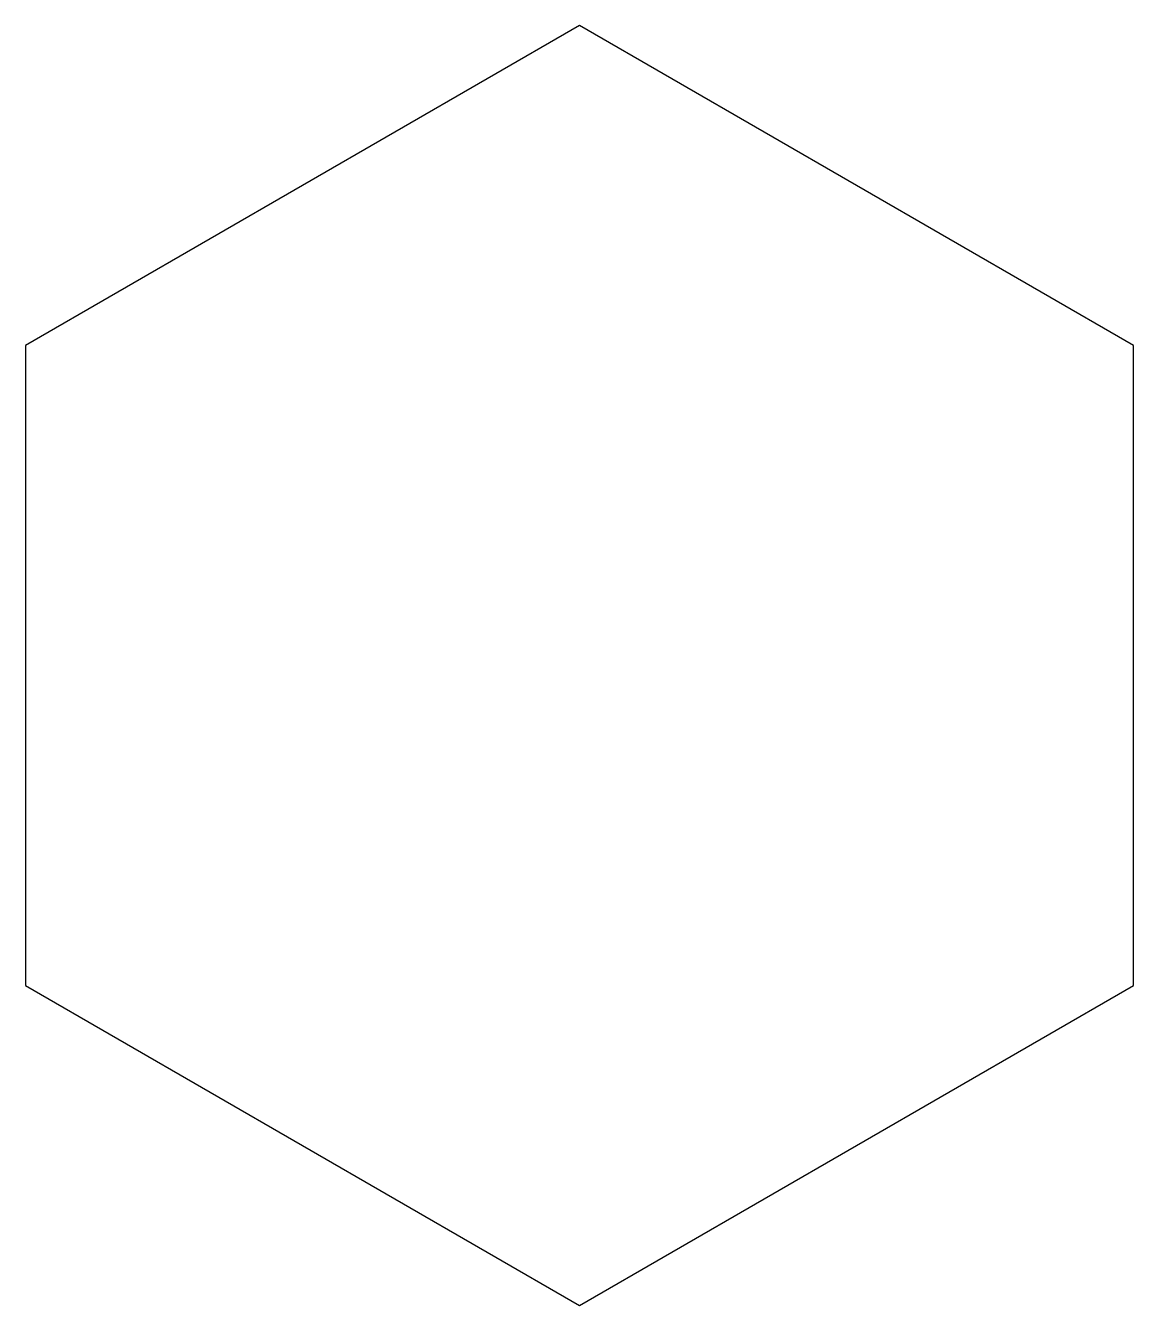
# Model space of a CAD drawing. Extents: x -30.3 to 30.3, y -35 to 35.
import ezdxf

# ---------------------------------------------------------------- set-up
doc = ezdxf.new("R2010")
doc.units = 0
doc.header["$MEASUREMENT"] = 0
doc.layers.add('Body001', color=7, linetype='CONTINUOUS')

msp = doc.modelspace()

# ---------------------------------------------------------------- linework, layer by layer
at = {"layer": 'Body001'}
for p, q in [((0, 35, 4), (-30.3109, 17.5, 4)), ((0, 35, 8), (-30.3109, 17.5, 8)), ((0, 35, 4), (-30.3109, 17.5, 4)), ((0, 35, 8), (-30.3109, 17.5, 8)), ((0, 35, 4), (0, 35, 8)), ((0, 35, 4), (0, 35, 8)), ((30.3109, 17.5, 4), (0, 35, 4)), ((30.3109, 17.5, 8), (0, 35, 8)), ((30.3109, 17.5, 4), (0, 35, 4)), ((30.3109, 17.5, 8), (0, 35, 8)), ((-30.3109, 17.5, 4), (-30.3109, 17.5, 8)), ((-30.3109, 17.5, 4), (-30.3109, 17.5, 8)), ((-30.3109, 17.5, 4), (-30.3109, -17.5, 4)), ((-30.3109, 17.5, 8), (-30.3109, -17.5, 8)), ((-30.3109, 17.5, 4), (-30.3109, -17.5, 4)), ((-30.3109, 17.5, 8), (-30.3109, -17.5, 8)), ((30.3109, 17.5, 4), (30.3109, 17.5, 8)), ((30.3109, -17.5, 4), (30.3109, 17.5, 4)), ((30.3109, -17.5, 8), (30.3109, 17.5, 8)), ((30.3109, 17.5, 4), (30.3109, 17.5, 8)), ((30.3109, -17.5, 4), (30.3109, 17.5, 4)), ((30.3109, -17.5, 8), (30.3109, 17.5, 8)), ((-30.3109, -17.5, 4), (-30.3109, -17.5, 8)), ((-30.3109, -17.5, 4), (-30.3109, -17.5, 8)), ((-30.3109, -17.5, 4), (0, -35, 4)), ((-30.3109, -17.5, 8), (0, -35, 8)), ((-30.3109, -17.5, 4), (0, -35, 4)), ((-30.3109, -17.5, 8), (0, -35, 8)), ((0, -35, 4), (30.3109, -17.5, 4)), ((0, -35, 8), (30.3109, -17.5, 8)), ((0, -35, 4), (30.3109, -17.5, 4)), ((0, -35, 8), (30.3109, -17.5, 8)), ((30.3109, -17.5, 4), (30.3109, -17.5, 8)), ((30.3109, -17.5, 4), (30.3109, -17.5, 8)), ((0, -35, 4), (0, -35, 8)), ((0, -35, 4), (0, -35, 8))]:
    msp.add_line(p, q, dxfattribs=at)

doc.saveas('drawing.dxf')
